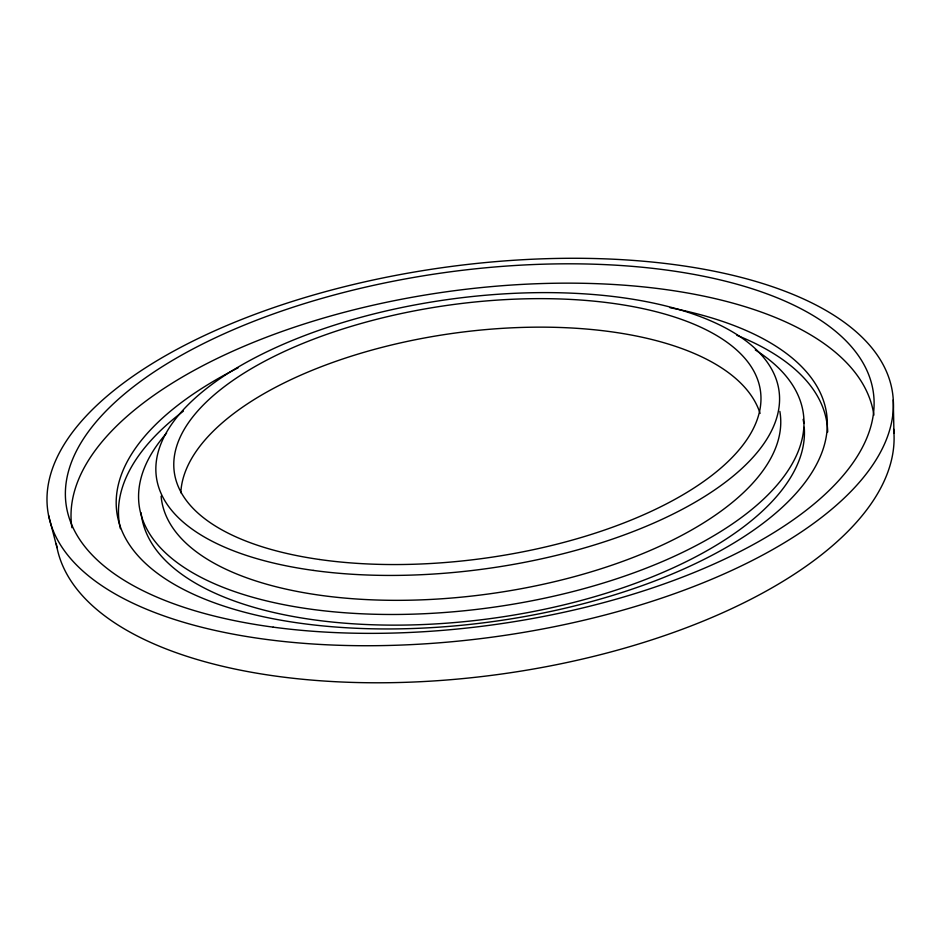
<?xml version="1.0" encoding="UTF-8"?>
<svg xmlns="http://www.w3.org/2000/svg" width="941" height="941" viewBox="0 0 941 941"><rect width="100%" height="100%" fill="white"/><g stroke="black" fill="none" stroke-linecap="round" stroke-linejoin="round"><path stroke-width="1.41" d="M48.579 515.397L56.989 547.603M893.268 399.854A426.473 186.412 -7.9 0 1 268.091 639.657A426.473 186.412 -7.9 0 1 249.247 316.494A426.473 186.412 -7.9 0 1 893.268 399.854L893.95 433.189M120.424 528.689A357.321 161.029 -7.9 0 1 183.424 411.123M736.874 335.314A357.321 161.029 -7.9 0 1 827.692 431.99M71.916 527.713A404.912 181.307 -7.9 0 1 446.54 291.769A404.912 181.307 -7.9 0 1 873.883 415.146M670.063 307.719A358.286 159.711 -7.9 0 1 748.471 533.688A358.286 159.711 -7.9 0 1 225.158 606.522A358.286 159.711 -7.9 0 1 238.12 367.825M893.621 429.072A422.591 191.67 -7.9 0 1 499.165 674.356A422.591 191.67 -7.9 0 1 56.272 543.545M755.305 349.946A335.278 149.16 -7.9 0 1 493.625 607.204A335.278 149.16 -7.9 0 1 166.581 433.131M779.854 411.417A312.318 138.68 -7.9 0 1 488.708 593.947A312.318 138.68 -7.9 0 1 161.111 496.213M804.237 427.308A334.373 150.384 -7.9 0 1 486.132 619.166A334.373 150.384 -7.9 0 1 141.103 512.786M803.143 419.392A334.373 150.384 -7.9 0 1 803.802 423.321M180.813 492.802A293.263 131.469 -7.9 0 1 454.809 333.09A293.263 131.469 -7.9 0 1 760.069 413.417M273.208 627.153A407.512 177.778 -7.9 0 0 874.06 400.431A407.512 177.778 -7.9 0 0 261.927 318.164A407.512 177.778 -7.9 0 0 273.208 627.153M313.188 570.387A314.282 135.939 -7.9 0 0 779.571 398.266A314.282 135.939 -7.9 0 0 310.377 333.42A314.282 135.939 -7.9 0 0 313.188 570.387M319.517 559.495A295.886 127.8 -7.9 0 0 760.975 399.113A295.886 127.8 -7.9 0 0 321.634 336.184A295.886 127.8 -7.9 0 0 319.517 559.495"/></g></svg>
